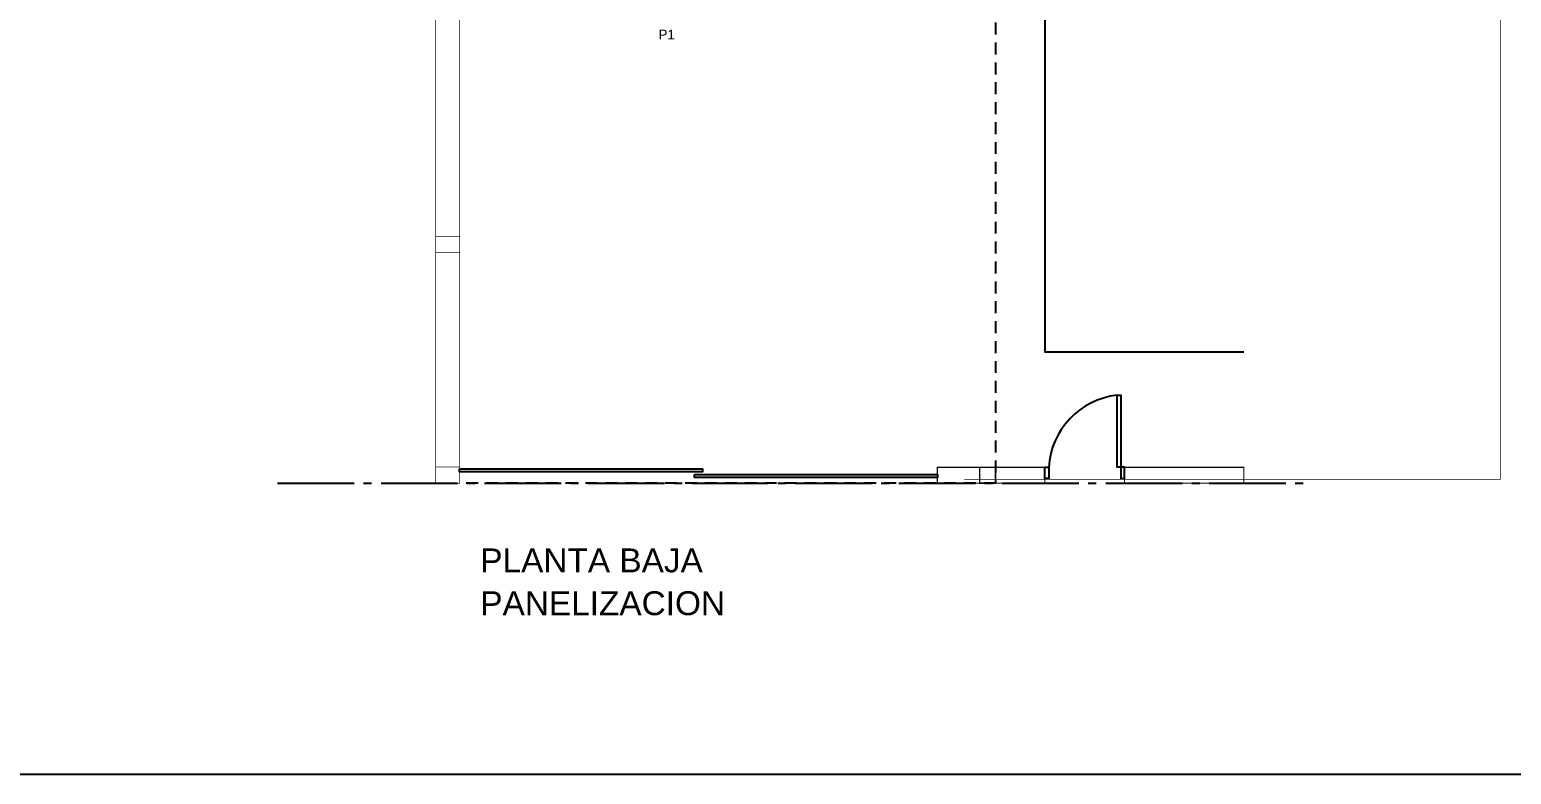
# Model space of a CAD drawing. Header units: millimetres. Extents: x 2924 to 6397, y 1555 to 1704.
# Drawn here: x 3230.58 to 3249.19, y 1608.87 to 1618.22 of the extents above; entities that cross this region are included whole.
import ezdxf

# ---------------------------------------------------------------- set-up
doc = ezdxf.new("R2010")
doc.units = ezdxf.units.MM
for name, pattern in [('ACAD_ISO04W100', [30, 24, -3, 0, -3]), ('CONTINUA', [200, 100, 100]), ('DASHED', [0.75, 0.5, -0.25])]:
    doc.linetypes.add(name, pattern=pattern)
for name, color, linetype in [('EJES', 8, 'Continuous'), ('P0- COLUMNAS HºAº', 7, 'Continuous'), ('P0-CARPINTERIAS', 7, 'Continuous'), ('P0-MAMPOSTERIA LADRILLO', 7, 'Continuous'), ('P0-PROYECCION', 7, 'Continuous'), ('P0-SOLADOS', 7, 'Continuous'), ('P0-TEXTOS', 7, 'Continuous'), ('P1-MUROS', 7, 'Continuous'), ('PT-MUROS', 7, 'Continuous')]:
    doc.layers.add(name, color=color, linetype=linetype)
doc.styles.add('Arial02.5', font='arial.ttf', dxfattribs={"width": 0.8, "height": 0.025})

msp = doc.modelspace()

# ---------------------------------------------------------------- linework, layer by layer
at = {"layer": 'EJES', "color": 18, "linetype": 'ACAD_ISO04W100', "ltscale": 0.04, "true_color": 0x000000}
msp.add_lwpolyline([(3233.6934, 1612.5216), (3246.6564, 1612.5216)], dxfattribs=at)
at = {"layer": 'P0- COLUMNAS HºAº'}
for points, const_width in [([(3235.9787, 1615.6227), (3235.9786, 1615.4205), (3235.6794, 1615.4205), (3235.6796, 1615.6227)], 0.008), ([(3235.9784, 1612.7238), (3235.9783, 1612.5216), (3235.6791, 1612.5216), (3235.6793, 1612.7238)], 0.008), ([(3242.5102, 1612.7216), (3242.7102, 1612.7216), (3242.7102, 1612.5216), (3242.5102, 1612.5216)], 0.02)]:
    msp.add_lwpolyline(points, close=True, dxfattribs=dict(at, const_width=const_width))
at = {"layer": 'P0-CARPINTERIAS', "linetype": 'CONTINUA'}
msp.add_lwpolyline([(3244.2352, 1613.6272), (3244.2823, 1613.6272), (3244.2823, 1612.58), (3244.3295, 1612.58), (3244.3295, 1612.7216), (3244.235, 1612.7216), (3244.2352, 1613.6272, 0.3635547), (3243.3767, 1612.7216), (3243.3767, 1612.58), (3243.3295, 1612.58), (3243.3295, 1612.7216), (3243.3767, 1612.7216)], format="xyb", dxfattribs=at)
for points in [[(3235.9784, 1612.7038), (3238.9784, 1612.7038), (3239.0284, 1612.7038), (3239.0284, 1612.6638), (3235.9783, 1612.6638)], [(3238.9287, 1612.6326), (3241.9287, 1612.6326), (3241.9787, 1612.6326), (3241.9787, 1612.5926), (3238.9285, 1612.5926)]]:
    msp.add_lwpolyline(points, close=True, dxfattribs=at)
at = {"layer": 'P0-MAMPOSTERIA LADRILLO'}
for points, const_width in [([(3235.9783, 1618.5216), (3235.6787, 1618.5216), (3235.6787, 1612.5216), (3235.9783, 1612.5216)], 0.008), ([(3242.5124, 1612.7216), (3241.9783, 1612.7216), (3241.9783, 1612.5216), (3242.5124, 1612.5216)], 0.013), ([(3243.3295, 1612.7216), (3242.7124, 1612.7216), (3242.7124, 1612.5216), (3243.3295, 1612.5216)], 0.013)]:
    msp.add_lwpolyline(points, close=True, dxfattribs=dict(at, const_width=const_width))
at = {"layer": 'P0-MAMPOSTERIA LADRILLO', "const_width": 0.013}
msp.add_lwpolyline([(3245.8287, 1612.5216), (3244.3295, 1612.5216), (3244.3295, 1612.7216), (3245.8287, 1612.7216), (3245.8287, 1612.5216)], dxfattribs=at)
at = {"layer": 'P0-PROYECCION', "linetype": 'DASHED', "ltscale": 0.3}
msp.add_lwpolyline([(3242.7105, 1620.3066), (3242.7105, 1612.5216), (3242.7105, 1612.5216), (3235.9783, 1612.5216)], dxfattribs=at)
at = {"layer": 'P0-PROYECCION', "linetype": 'CONTINUA', "ltscale": 0.3, "const_width": 0.01}
msp.add_lwpolyline([(3245.8987, 1618.5701), (3249.0485, 1618.5701), (3249.0485, 1612.5701), (3249.0485, 1612.5701), (3242.3163, 1612.5701)], dxfattribs=at)
at = {"layer": 'P0-SOLADOS'}
msp.add_lwpolyline([(3235.8288, 1631.0331), (3235.8286, 1631.2106), (3243.3295, 1631.2106), (3243.3295, 1614.1716), (3245.8287, 1614.1716)], dxfattribs=at)
at = {"layer": 'PT-MUROS'}
msp.add_lwpolyline([(3167.8871, 1645.3308), (3296.7845, 1645.3308), (3296.7845, 1608.8656), (3167.8871, 1608.8656)], close=True, dxfattribs=at)

# ---------------------------------------------------------------- texts
at = {"layer": 'P0-TEXTOS', "style": 'Arial02.5'}
msp.add_text('P1', height=0.12, dxfattribs=at).set_placement((3238.4776, 1618.0975))
at = {"layer": 'P1-MUROS', "style": 'Arial02.5'}
for s, p in [('PLANTA BAJA', (3236.239, 1611.4027)), ('PANELIZACION', (3236.239, 1610.8649))]:
    msp.add_text(s, height=0.3, dxfattribs=at).set_placement(p)

doc.saveas('drawing.dxf')
